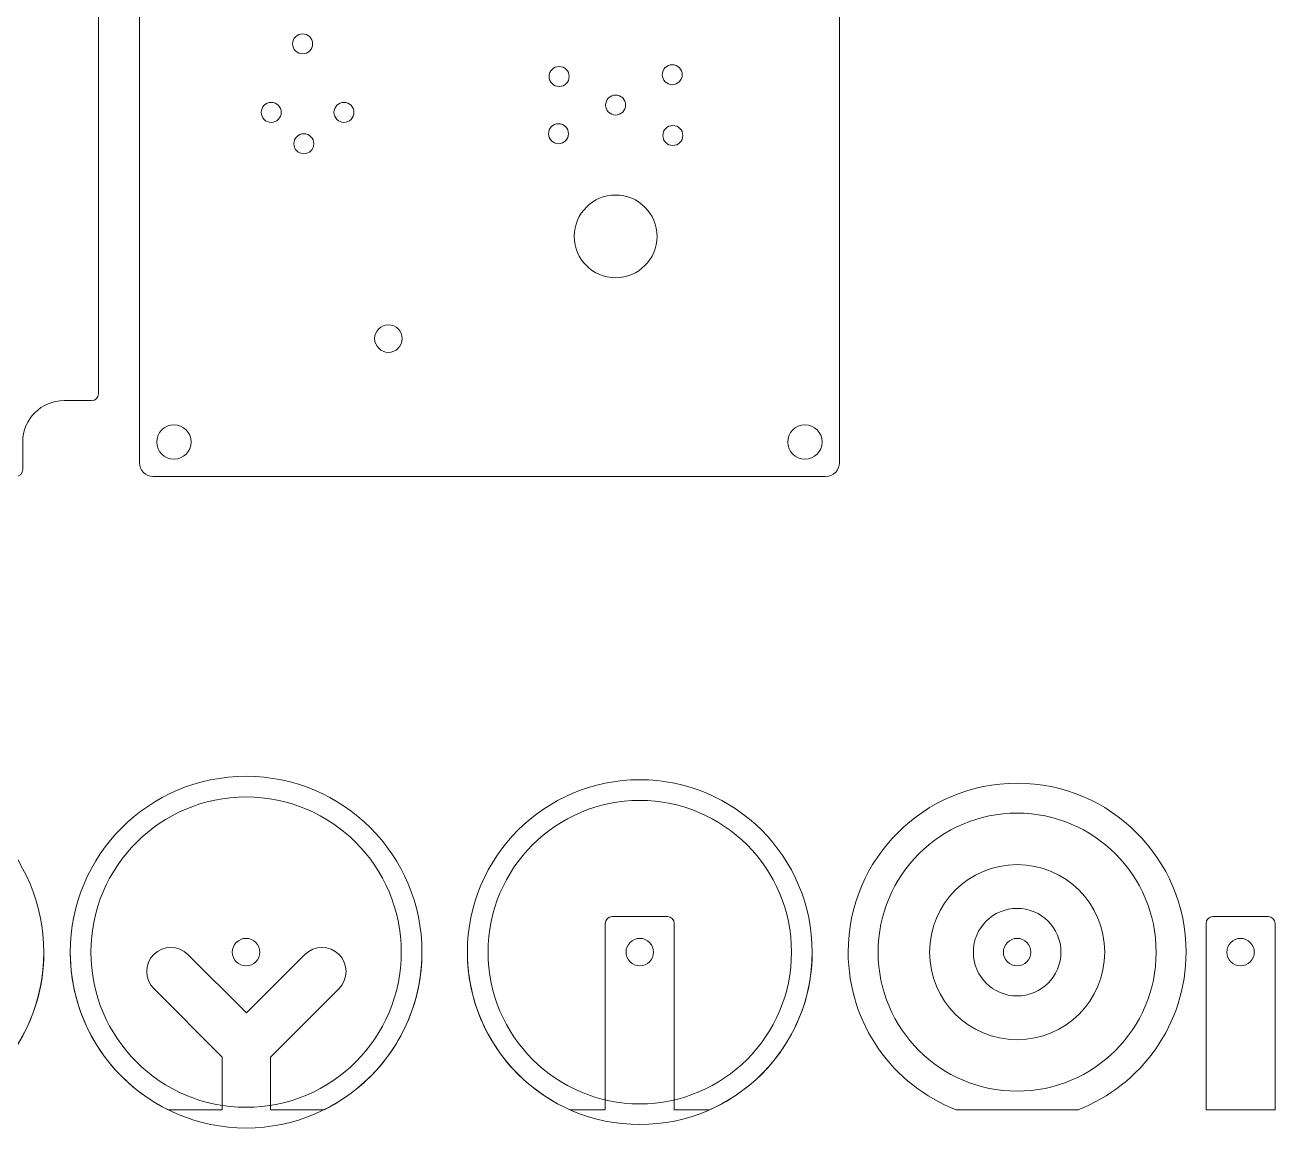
# Model space of a CAD drawing. Header units: millimetres. Extents: x -767 to 123, y -199 to 166.
# Drawn here: x -57.8 to 123.4, y -198.7 to -38.8 of the extents above; entities that cross this region are included whole.
import ezdxf

# ---------------------------------------------------------------- set-up
doc = ezdxf.new("R2010")
doc.units = ezdxf.units.MM
doc.header["$MEASUREMENT"] = 0
doc.layers.add('Cut', color=7, linetype='Continuous')
doc.layers.add('Handle', color=7, linetype='Continuous')

msp = doc.modelspace()

# ---------------------------------------------------------------- linework, layer by layer
at = {"layer": 'Cut', "color": 250, "lineweight": 9}
for points, knots in [([(-136.6448, -104.2662), (-136.6448, -104.2662), (-59.1444, -104.2662), (-59.1444, -104.2662), (-59.1444, -104.2662), (-58.5944, -104.2662), (-58.1444, -103.8162), (-58.1444, -103.2662), (-58.1444, -103.2662), (-58.1444, -103.2662), (-58.1444, -99.2699), (-58.1444, -99.2699), (-58.1444, -99.2699), (-58.1444, -99.2687), (-58.1444, -99.2674), (-58.1444, -99.2662), (-58.1444, -99.2662), (-58.1444, -95.953), (-55.458, -93.2662), (-52.145, -93.2662), (-52.145, -93.2662), (-52.145, -93.2662), (-48.1443, -93.2662), (-48.1443, -93.2662), (-48.1443, -93.2662), (-47.6038, -93.2662), (-47.1598, -92.8315), (-47.1447, -92.2945), (-47.1447, -92.2945), (-47.1447, -92.2945), (-47.1447, 92.8509), (-47.1447, 92.8509), (-47.1447, 92.8509), (-47.154, 93.393), (-47.6002, 93.8338), (-48.1445, 93.8338), (-48.1445, 93.8338), (-48.1445, 93.8338), (-52.1452, 93.8338), (-52.1452, 93.8338), (-52.1452, 93.8338), (-55.4582, 93.8338), (-58.1446, 96.5206), (-58.1446, 99.8338), (-58.1446, 99.8338), (-58.1446, 99.835), (-58.1446, 99.8363), (-58.1446, 99.8375), (-58.1446, 99.8375), (-58.1446, 99.8375), (-58.1446, 103.8338), (-58.1446, 103.8338), (-58.1446, 103.8338), (-58.1446, 104.3838), (-58.5946, 104.8338), (-59.1446, 104.8338), (-59.1446, 104.8338), (-59.1446, 104.8338), (-130.8957, 104.8338), (-130.8957, 104.8338), (-130.8957, 104.8338), (-130.8957, 104.8338), (-145.0081, 75.552), (-145.0081, 75.552), (-145.0081, 75.552), (-145.2366, 75.0798), (-145.0569, 74.5111), (-144.6102, 74.2517), (-144.6102, 74.2517), (-144.6102, 74.2517), (-141.1511, 72.578), (-141.1511, 72.578), (-141.1511, 72.578), (-139.0824, 71.6312), (-137.6449, 69.5428), (-137.645, 67.1192), (-137.645, 67.1192), (-137.644, 63.8065), (-140.3316, 61.1192), (-143.6451, 61.1192), (-143.6451, 61.1192), (-143.6451, 61.1192), (-147.6449, 61.1192), (-147.6449, 61.1192), (-147.6449, 61.1192), (-148.1949, 61.1192), (-148.6449, 60.6692), (-148.6449, 60.1192), (-148.6449, 60.1192), (-148.6449, 60.1192), (-148.6449, -92.2662), (-148.6449, -92.2662), (-148.6449, -92.2662), (-148.6449, -92.8162), (-148.1949, -93.2662), (-147.6449, -93.2662), (-147.6449, -93.2662), (-147.6449, -93.2662), (-143.6442, -93.2662), (-143.6442, -93.2662), (-143.6442, -93.2662), (-140.3312, -93.2662), (-137.6448, -95.953), (-137.6448, -99.2662), (-137.6448, -99.2662), (-137.6448, -99.2674), (-137.6448, -99.2687), (-137.6448, -99.2699), (-137.6448, -99.2699), (-137.6448, -99.2699), (-137.6448, -103.2662), (-137.6448, -103.2662), (-137.6448, -103.2662), (-137.6448, -103.8162), (-137.1948, -104.2662), (-136.6448, -104.2662)], [0, 0, 0, 0, 0.03333333, 0.03333333, 0.03333333, 0.03333333, 0.06666667, 0.06666667, 0.06666667, 0.06666667, 0.1, 0.1, 0.1, 0.1, 0.13333333, 0.13333333, 0.13333333, 0.13333333, 0.16666667, 0.16666667, 0.16666667, 0.16666667, 0.2, 0.2, 0.2, 0.2, 0.23333333, 0.23333333, 0.23333333, 0.23333333, 0.26666667, 0.26666667, 0.26666667, 0.26666667, 0.3, 0.3, 0.3, 0.3, 0.33333333, 0.33333333, 0.33333333, 0.33333333, 0.36666667, 0.36666667, 0.36666667, 0.36666667, 0.4, 0.4, 0.4, 0.4, 0.43333333, 0.43333333, 0.43333333, 0.43333333, 0.46666667, 0.46666667, 0.46666667, 0.46666667, 0.5, 0.5, 0.5, 0.5, 0.53333333, 0.53333333, 0.53333333, 0.53333333, 0.56666667, 0.56666667, 0.56666667, 0.56666667, 0.6, 0.6, 0.6, 0.6, 0.63333333, 0.63333333, 0.63333333, 0.63333333, 0.66666667, 0.66666667, 0.66666667, 0.66666667, 0.7, 0.7, 0.7, 0.7, 0.73333333, 0.73333333, 0.73333333, 0.73333333, 0.76666667, 0.76666667, 0.76666667, 0.76666667, 0.8, 0.8, 0.8, 0.8, 0.83333333, 0.83333333, 0.83333333, 0.83333333, 0.86666667, 0.86666667, 0.86666667, 0.86666667, 0.9, 0.9, 0.9, 0.9, 0.93333333, 0.93333333, 0.93333333, 0.93333333, 1, 1, 1, 1]), ([(-39.2244, -104.2718), (-39.2244, -104.2718), (58.2758, -104.2718), (58.2758, -104.2718), (58.2758, -104.2718), (59.3758, -104.2718), (60.2758, -103.3717), (60.2758, -102.2717), (60.2758, -102.2717), (60.2758, -102.2717), (60.2758, 67.4946), (60.2758, 67.4946), (60.2758, 67.4946), (60.2758, 67.9419), (60.2716, 68.0089), (59.9468, 68.683), (59.9468, 68.683), (59.9468, 68.683), (42.8523, 104.1523), (42.8523, 104.1523), (42.8523, 104.1523), (42.5267, 104.8281), (42.5264, 104.8266), (41.7559, 104.8266), (41.7559, 104.8266), (41.7559, 104.8266), (-39.2244, 104.8282), (-39.2244, 104.8282), (-39.2244, 104.8282), (-40.3241, 104.8282), (-41.2244, 103.9279), (-41.2244, 102.8282), (-41.2244, 102.8282), (-41.2244, 102.8282), (-41.2244, -102.2717), (-41.2244, -102.2717), (-41.2244, -102.2717), (-41.2244, -103.3717), (-40.3244, -104.2718), (-39.2244, -104.2718)], [0, 0, 0, 0, 0.09090909, 0.09090909, 0.09090909, 0.09090909, 0.18181818, 0.18181818, 0.18181818, 0.18181818, 0.27272727, 0.27272727, 0.27272727, 0.27272727, 0.36363636, 0.36363636, 0.36363636, 0.36363636, 0.45454545, 0.45454545, 0.45454545, 0.45454545, 0.54545455, 0.54545455, 0.54545455, 0.54545455, 0.63636364, 0.63636364, 0.63636364, 0.63636364, 0.72727273, 0.72727273, 0.72727273, 0.72727273, 0.81818182, 0.81818182, 0.81818182, 0.81818182, 1, 1, 1, 1]), ([(-17.5627, -40.0859), (-18.3633, -40.0859), (-19.0125, -40.7352), (-19.0125, -41.5359), (-19.0125, -41.5359), (-19.0127, -42.3364), (-18.3632, -42.9859), (-17.5625, -42.9859), (-17.5625, -42.9859), (-16.7621, -42.9858), (-16.1125, -42.3365), (-16.1125, -41.5359), (-16.1125, -41.5359), (-16.1126, -40.7348), (-16.7619, -40.086), (-17.5627, -40.0859)], [0, 0, 0, 0, 0.2, 0.2, 0.2, 0.2, 0.4, 0.4, 0.4, 0.4, 0.6, 0.6, 0.6, 0.6, 1, 1, 1, 1]), ([(19.6345, -44.8224), (18.8339, -44.8224), (18.1847, -45.4717), (18.1847, -46.2724), (18.1847, -46.2724), (18.1845, -47.0729), (18.834, -47.7224), (19.6347, -47.7224), (19.6347, -47.7224), (20.4351, -47.7223), (21.0846, -47.073), (21.0846, -46.2724), (21.0846, -46.2724), (21.0845, -45.4713), (20.4353, -44.8225), (19.6345, -44.8224)], [0, 0, 0, 0, 0.2, 0.2, 0.2, 0.2, 0.4, 0.4, 0.4, 0.4, 0.6, 0.6, 0.6, 0.6, 1, 1, 1, 1]), ([(36.0387, -44.5578), (35.2381, -44.5578), (34.5889, -45.2071), (34.5889, -46.0078), (34.5889, -46.0078), (34.5887, -46.8083), (35.2382, -47.4578), (36.0389, -47.4578), (36.0389, -47.4578), (36.8393, -47.4577), (37.4888, -46.8084), (37.4888, -46.0078), (37.4888, -46.0078), (37.4887, -45.2067), (36.8395, -44.5579), (36.0387, -44.5578)], [0, 0, 0, 0, 0.2, 0.2, 0.2, 0.2, 0.4, 0.4, 0.4, 0.4, 0.6, 0.6, 0.6, 0.6, 1, 1, 1, 1]), ([(-22.1127, -50.0243), (-22.9133, -50.0243), (-23.5625, -50.6736), (-23.5625, -51.4743), (-23.5625, -51.4743), (-23.5627, -52.2748), (-22.9132, -52.9243), (-22.1125, -52.9243), (-22.1125, -52.9243), (-21.3121, -52.9242), (-20.6626, -52.2749), (-20.6626, -51.4743), (-20.6626, -51.4743), (-20.6627, -50.6732), (-21.3119, -50.0244), (-22.1127, -50.0243)], [0, 0, 0, 0, 0.2, 0.2, 0.2, 0.2, 0.4, 0.4, 0.4, 0.4, 0.6, 0.6, 0.6, 0.6, 1, 1, 1, 1]), ([(-11.5627, -50.0243), (-12.3633, -50.0243), (-13.0125, -50.6736), (-13.0125, -51.4743), (-13.0125, -51.4743), (-13.0127, -52.2748), (-12.3632, -52.9243), (-11.5625, -52.9243), (-11.5625, -52.9243), (-10.7621, -52.9242), (-10.1126, -52.2749), (-10.1126, -51.4743), (-10.1126, -51.4743), (-10.1127, -50.6732), (-10.7618, -50.0244), (-11.5627, -50.0243)], [0, 0, 0, 0, 0.2, 0.2, 0.2, 0.2, 0.4, 0.4, 0.4, 0.4, 0.6, 0.6, 0.6, 0.6, 1, 1, 1, 1]), ([(27.8264, -48.9518), (27.0259, -48.9518), (26.3767, -49.6011), (26.3767, -50.4018), (26.3767, -50.4018), (26.3765, -51.2023), (27.026, -51.8518), (27.8266, -51.8518), (27.8266, -51.8518), (28.6271, -51.8517), (29.2766, -51.2024), (29.2766, -50.4018), (29.2766, -50.4018), (29.2765, -49.6007), (28.6273, -48.9519), (27.8264, -48.9518)], [0, 0, 0, 0, 0.2, 0.2, 0.2, 0.2, 0.4, 0.4, 0.4, 0.4, 0.6, 0.6, 0.6, 0.6, 1, 1, 1, 1]), ([(19.5463, -53.1127), (18.7457, -53.1127), (18.0965, -53.762), (18.0965, -54.5627), (18.0965, -54.5627), (18.0963, -55.3632), (18.7458, -56.0127), (19.5465, -56.0127), (19.5465, -56.0127), (20.3469, -56.0126), (20.9964, -55.3633), (20.9964, -54.5627), (20.9964, -54.5627), (20.9963, -53.7616), (20.3471, -53.1128), (19.5463, -53.1127)], [0, 0, 0, 0, 0.2, 0.2, 0.2, 0.2, 0.4, 0.4, 0.4, 0.4, 0.6, 0.6, 0.6, 0.6, 1, 1, 1, 1]), ([(36.1269, -53.3773), (35.3263, -53.3773), (34.6771, -54.0266), (34.6771, -54.8273), (34.6771, -54.8273), (34.6769, -55.6278), (35.3264, -56.2773), (36.1271, -56.2773), (36.1271, -56.2773), (36.9275, -56.2772), (37.577, -55.6279), (37.577, -54.8273), (37.577, -54.8273), (37.5769, -54.0262), (36.9277, -53.3774), (36.1269, -53.3773)], [0, 0, 0, 0, 0.2, 0.2, 0.2, 0.2, 0.4, 0.4, 0.4, 0.4, 0.6, 0.6, 0.6, 0.6, 1, 1, 1, 1]), ([(-17.3889, -54.5716), (-18.1895, -54.5716), (-18.8387, -55.2209), (-18.8387, -56.0216), (-18.8387, -56.0216), (-18.8389, -56.8221), (-18.1894, -57.4716), (-17.3887, -57.4716), (-17.3887, -57.4716), (-16.5882, -57.4715), (-15.9387, -56.8222), (-15.9387, -56.0216), (-15.9387, -56.0216), (-15.9388, -55.2205), (-16.588, -54.5717), (-17.3889, -54.5716)], [0, 0, 0, 0, 0.2, 0.2, 0.2, 0.2, 0.4, 0.4, 0.4, 0.4, 0.6, 0.6, 0.6, 0.6, 1, 1, 1, 1]), ([(27.8268, -63.4521), (24.5136, -63.4521), (21.8269, -66.1392), (21.8269, -69.4523), (21.8269, -69.4523), (21.8269, -72.765), (24.5136, -75.4521), (27.8268, -75.4521), (27.8268, -75.4521), (31.1399, -75.4513), (33.8269, -72.7654), (33.8269, -69.4523), (33.8269, -69.4523), (33.8267, -66.1383), (31.14, -63.4524), (27.8268, -63.4521)], [0, 0, 0, 0, 0.2, 0.2, 0.2, 0.2, 0.4, 0.4, 0.4, 0.4, 0.6, 0.6, 0.6, 0.6, 1, 1, 1, 1]), ([(-5.1155, -82.2718), (-6.2198, -82.2718), (-7.1153, -83.1675), (-7.1153, -84.2718), (-7.1153, -84.2718), (-7.1155, -85.376), (-6.2197, -86.2719), (-5.1153, -86.2719), (-5.1153, -86.2719), (-4.0112, -86.2713), (-3.1154, -85.376), (-3.1154, -84.2718), (-3.1154, -84.2718), (-3.1156, -83.167), (-4.011, -82.2724), (-5.1155, -82.2718)], [0, 0, 0, 0, 0.2, 0.2, 0.2, 0.2, 0.4, 0.4, 0.4, 0.4, 0.6, 0.6, 0.6, 0.6, 1, 1, 1, 1]), ([(-36.2241, -96.7718), (-37.6045, -96.7718), (-38.7238, -97.8913), (-38.7238, -99.2718), (-38.7238, -99.2718), (-38.7242, -100.6521), (-37.6044, -101.7718), (-36.2238, -101.7718), (-36.2238, -101.7718), (-34.8438, -101.7717), (-33.724, -100.6522), (-33.724, -99.2718), (-33.724, -99.2718), (-33.7243, -97.8906), (-34.8435, -96.7719), (-36.2241, -96.7718)], [0, 0, 0, 0, 0.2, 0.2, 0.2, 0.2, 0.4, 0.4, 0.4, 0.4, 0.6, 0.6, 0.6, 0.6, 1, 1, 1, 1]), ([(55.2761, -96.7718), (53.8957, -96.7718), (52.7763, -97.8913), (52.7763, -99.2718), (52.7763, -99.2718), (52.7759, -100.6521), (53.8958, -101.7718), (55.2763, -101.7718), (55.2763, -101.7718), (56.6564, -101.7717), (57.7762, -100.6522), (57.7762, -99.2718), (57.7762, -99.2718), (57.7759, -97.8906), (56.6567, -96.7719), (55.2761, -96.7718)], [0, 0, 0, 0, 0.2, 0.2, 0.2, 0.2, 0.4, 0.4, 0.4, 0.4, 0.6, 0.6, 0.6, 0.6, 1, 1, 1, 1])]:
    msp.add_open_spline(points, degree=3, knots=knots, dxfattribs=at)
at = {"layer": 'Handle', "color": 2, "lineweight": 9}
for centre, major_axis in [((-80.582, -173.2489), (0, 25.5)), ((-25.7589, -173.2489), (0, 25.5)), ((31.3316, -173.2489), (0, 25))]:
    msp.add_ellipse(centre, major_axis=major_axis, ratio=1, dxfattribs=at)
at = {"layer": 'Handle', "color": 240, "lineweight": 9}
for centre, major_axis, ratio in [((-25.7588, -173.2489), (22.5001, 0), 0.99999556), ((31.3317, -173.2489), (22.0001, 0), 0.99999545)]:
    msp.add_ellipse(centre, major_axis=major_axis, ratio=ratio, dxfattribs=at)
at = {"layer": 'Handle', "color": 250, "lineweight": 9}
for centre in [(-25.7589, -173.2489), (31.3316, -173.2489), (86.0492, -173.2489), (118.4393, -173.2489)]:
    msp.add_ellipse(centre, major_axis=(0, 2), ratio=1, dxfattribs=at)
for points, knots in [([(-80.582, -147.7489), (-66.4988, -147.7489), (-55.082, -159.1657), (-55.082, -173.2489), (-55.082, -173.2489), (-55.082, -183.2717), (-60.8653, -191.9418), (-69.2763, -196.1089), (-69.2763, -196.1089), (-69.2763, -196.1089), (-77.0393, -196.1089), (-77.0393, -196.1089), (-77.0393, -196.1089), (-77.0393, -196.1089), (-77.0393, -188.4628), (-77.0393, -188.4628), (-77.0393, -188.4628), (-77.0393, -188.4628), (-67.1043, -178.5278), (-67.1043, -178.5278), (-67.1043, -178.5278), (-65.743, -177.1666), (-65.743, -174.9392), (-67.1042, -173.578), (-67.1042, -173.578), (-68.4655, -172.2168), (-70.6927, -172.2169), (-72.054, -173.5781), (-72.054, -173.5781), (-72.054, -173.5781), (-80.5394, -182.0633), (-80.5394, -182.0633), (-80.5394, -182.0633), (-80.5394, -182.0633), (-89.0246, -173.5781), (-89.0246, -173.5781), (-89.0246, -173.5781), (-90.3858, -172.2168), (-92.6131, -172.2168), (-93.9744, -173.578), (-93.9744, -173.578), (-95.3356, -174.9392), (-95.3356, -177.1666), (-93.9743, -178.5278), (-93.9743, -178.5278), (-93.9743, -178.5278), (-84.0394, -188.4627), (-84.0394, -188.4627), (-84.0394, -188.4627), (-84.0394, -188.4627), (-84.0394, -196.1089), (-84.0394, -196.1089), (-84.0394, -196.1089), (-84.0394, -196.1089), (-91.8873, -196.1089), (-91.8873, -196.1089), (-91.8873, -196.1089), (-100.2984, -191.9418), (-106.082, -183.2718), (-106.082, -173.2489), (-106.082, -173.2489), (-106.082, -159.1657), (-94.6652, -147.7489), (-80.582, -147.7489)], [0, 0, 0, 0, 0.05882353, 0.05882353, 0.05882353, 0.05882353, 0.11764706, 0.11764706, 0.11764706, 0.11764706, 0.17647059, 0.17647059, 0.17647059, 0.17647059, 0.23529412, 0.23529412, 0.23529412, 0.23529412, 0.29411765, 0.29411765, 0.29411765, 0.29411765, 0.35294118, 0.35294118, 0.35294118, 0.35294118, 0.41176471, 0.41176471, 0.41176471, 0.41176471, 0.47058824, 0.47058824, 0.47058824, 0.47058824, 0.52941176, 0.52941176, 0.52941176, 0.52941176, 0.58823529, 0.58823529, 0.58823529, 0.58823529, 0.64705882, 0.64705882, 0.64705882, 0.64705882, 0.70588235, 0.70588235, 0.70588235, 0.70588235, 0.76470588, 0.76470588, 0.76470588, 0.76470588, 0.82352941, 0.82352941, 0.82352941, 0.82352941, 0.88235294, 0.88235294, 0.88235294, 0.88235294, 1, 1, 1, 1]), ([(-25.7589, -147.7489), (-11.6757, -147.7489), (-0.2589, -159.1657), (-0.2589, -173.2489), (-0.2589, -173.2489), (-0.2589, -183.2717), (-6.0422, -191.9418), (-14.4532, -196.1089), (-14.4532, -196.1089), (-14.4532, -196.1089), (-22.2162, -196.1089), (-22.2162, -196.1089), (-22.2162, -196.1089), (-22.2162, -196.1089), (-22.2162, -188.4628), (-22.2162, -188.4628), (-22.2162, -188.4628), (-22.2162, -188.4628), (-12.2812, -178.5278), (-12.2812, -178.5278), (-12.2812, -178.5278), (-10.9199, -177.1666), (-10.9199, -174.9392), (-12.2811, -173.578), (-12.2811, -173.578), (-13.6424, -172.2168), (-15.8696, -172.2169), (-17.2309, -173.5781), (-17.2309, -173.5781), (-17.2309, -173.5781), (-25.7163, -182.0633), (-25.7163, -182.0633), (-25.7163, -182.0633), (-25.7163, -182.0633), (-34.2015, -173.5781), (-34.2015, -173.5781), (-34.2015, -173.5781), (-35.5627, -172.2168), (-37.79, -172.2168), (-39.1513, -173.578), (-39.1513, -173.578), (-40.5125, -174.9392), (-40.5125, -177.1666), (-39.1512, -178.5278), (-39.1512, -178.5278), (-39.1512, -178.5278), (-29.2163, -188.4627), (-29.2163, -188.4627), (-29.2163, -188.4627), (-29.2163, -188.4627), (-29.2163, -196.1089), (-29.2163, -196.1089), (-29.2163, -196.1089), (-29.2163, -196.1089), (-37.0642, -196.1089), (-37.0642, -196.1089), (-37.0642, -196.1089), (-45.4753, -191.9418), (-51.2589, -183.2718), (-51.2589, -173.2489), (-51.2589, -173.2489), (-51.2589, -159.1657), (-39.8421, -147.7489), (-25.7589, -147.7489)], [0, 0, 0, 0, 0.05882353, 0.05882353, 0.05882353, 0.05882353, 0.11764706, 0.11764706, 0.11764706, 0.11764706, 0.17647059, 0.17647059, 0.17647059, 0.17647059, 0.23529412, 0.23529412, 0.23529412, 0.23529412, 0.29411765, 0.29411765, 0.29411765, 0.29411765, 0.35294118, 0.35294118, 0.35294118, 0.35294118, 0.41176471, 0.41176471, 0.41176471, 0.41176471, 0.47058824, 0.47058824, 0.47058824, 0.47058824, 0.52941176, 0.52941176, 0.52941176, 0.52941176, 0.58823529, 0.58823529, 0.58823529, 0.58823529, 0.64705882, 0.64705882, 0.64705882, 0.64705882, 0.70588235, 0.70588235, 0.70588235, 0.70588235, 0.76470588, 0.76470588, 0.76470588, 0.76470588, 0.82352941, 0.82352941, 0.82352941, 0.82352941, 0.88235294, 0.88235294, 0.88235294, 0.88235294, 1, 1, 1, 1]), ([(31.3316, -148.2489), (45.1387, -148.2489), (56.3316, -159.4418), (56.3316, -173.2489), (56.3316, -173.2489), (56.3316, -183.4516), (50.2183, -192.2233), (41.4559, -196.1089), (41.4559, -196.1089), (41.4559, -196.1089), (37.8315, -196.1088), (37.8315, -196.1088), (37.8315, -196.1088), (37.8315, -196.1088), (36.3315, -196.1088), (36.3315, -196.1088), (36.3315, -196.1088), (36.3315, -196.1088), (36.3315, -169.0772), (36.3315, -169.0772), (36.3315, -169.0772), (36.3315, -168.5273), (35.8815, -168.0772), (35.3315, -168.0772), (35.3315, -168.0772), (35.3315, -168.0772), (27.3315, -168.0772), (27.3315, -168.0772), (27.3315, -168.0772), (26.7815, -168.0772), (26.3315, -168.5273), (26.3315, -169.0772), (26.3315, -169.0772), (26.3315, -169.0772), (26.3315, -196.1087), (26.3315, -196.1087), (26.3315, -196.1087), (26.3315, -196.1087), (24.8315, -196.1087), (24.8315, -196.1087), (24.8315, -196.1087), (24.8315, -196.1087), (23.0308, -196.1089), (23.0308, -196.1089), (23.0308, -196.1089), (23.0308, -196.1089), (21.2073, -196.1089), (21.2073, -196.1089), (21.2073, -196.1089), (12.4449, -192.2233), (6.3316, -183.4516), (6.3316, -173.2489), (6.3316, -173.2489), (6.3316, -159.4418), (17.5245, -148.2489), (31.3316, -148.2489)], [0, 0, 0, 0, 0.06666667, 0.06666667, 0.06666667, 0.06666667, 0.13333333, 0.13333333, 0.13333333, 0.13333333, 0.2, 0.2, 0.2, 0.2, 0.26666667, 0.26666667, 0.26666667, 0.26666667, 0.33333333, 0.33333333, 0.33333333, 0.33333333, 0.4, 0.4, 0.4, 0.4, 0.46666667, 0.46666667, 0.46666667, 0.46666667, 0.53333333, 0.53333333, 0.53333333, 0.53333333, 0.6, 0.6, 0.6, 0.6, 0.66666667, 0.66666667, 0.66666667, 0.66666667, 0.73333333, 0.73333333, 0.73333333, 0.73333333, 0.8, 0.8, 0.8, 0.8, 0.86666667, 0.86666667, 0.86666667, 0.86666667, 1, 1, 1, 1]), ([(86.0492, -148.7489), (99.5802, -148.7489), (110.5492, -159.7179), (110.5492, -173.2489), (110.5492, -173.2489), (110.5492, -183.6676), (104.0452, -192.5661), (94.8764, -196.1089), (94.8764, -196.1089), (94.8764, -196.1089), (77.222, -196.1089), (77.222, -196.1089), (77.222, -196.1089), (68.0532, -192.5661), (61.5492, -183.6676), (61.5492, -173.2489), (61.5492, -173.2489), (61.5492, -159.7179), (72.5182, -148.7489), (86.0492, -148.7489)], [0, 0, 0, 0, 0.16666667, 0.16666667, 0.16666667, 0.16666667, 0.33333333, 0.33333333, 0.33333333, 0.33333333, 0.5, 0.5, 0.5, 0.5, 0.66666667, 0.66666667, 0.66666667, 0.66666667, 1, 1, 1, 1]), ([(113.4392, -196.1087), (113.4392, -196.1087), (123.4392, -196.1087), (123.4392, -196.1087), (123.4392, -196.1087), (123.4392, -196.1087), (123.4392, -169.0772), (123.4392, -169.0772), (123.4392, -169.0772), (123.4392, -168.5272), (122.9891, -168.0772), (122.4392, -168.0772), (122.4392, -168.0772), (122.4392, -168.0772), (114.4392, -168.0772), (114.4392, -168.0772), (114.4392, -168.0772), (113.8893, -168.0772), (113.4392, -168.5272), (113.4392, -169.0772), (113.4392, -169.0772), (113.4392, -169.0772), (113.4392, -196.1087), (113.4392, -196.1087)], [0, 0, 0, 0, 0.14285714, 0.14285714, 0.14285714, 0.14285714, 0.28571429, 0.28571429, 0.28571429, 0.28571429, 0.42857143, 0.42857143, 0.42857143, 0.42857143, 0.57142857, 0.57142857, 0.57142857, 0.57142857, 0.71428571, 0.71428571, 0.71428571, 0.71428571, 1, 1, 1, 1])]:
    msp.add_open_spline(points, degree=3, knots=knots, dxfattribs=at)
at = {"layer": 'Handle', "color": 240, "lineweight": 9}
for points, knots in [([(106.2079, -173.2489), (106.2079, -162.1155), (97.1825, -153.0902), (86.0492, -153.0902), (86.0492, -153.0902), (74.9159, -153.0902), (65.8905, -162.1155), (65.8905, -173.2488), (65.8905, -173.2488), (65.8905, -184.3821), (74.9158, -193.4075), (86.0491, -193.4076), (86.0491, -193.4076), (97.1824, -193.4076), (106.2078, -184.3823), (106.2079, -173.249), (106.2079, -173.249), (106.2079, -173.249), (106.2079, -173.2489), (106.2079, -173.2489)], [0, 0, 0, 0, 0.16666667, 0.16666667, 0.16666667, 0.16666667, 0.33333333, 0.33333333, 0.33333333, 0.33333333, 0.5, 0.5, 0.5, 0.5, 0.66666667, 0.66666667, 0.66666667, 0.66666667, 1, 1, 1, 1]), ([(98.7492, -173.2489), (98.7492, -166.2349), (93.0632, -160.5489), (86.0492, -160.5489), (86.0492, -160.5489), (79.0352, -160.5489), (73.3492, -166.2348), (73.3492, -173.2488), (73.3492, -173.2488), (73.3492, -180.2628), (79.0351, -185.9488), (86.0491, -185.9489), (86.0491, -185.9489), (93.0631, -185.9489), (98.7491, -180.2629), (98.7492, -173.2489)], [0, 0, 0, 0, 0.2, 0.2, 0.2, 0.2, 0.4, 0.4, 0.4, 0.4, 0.6, 0.6, 0.6, 0.6, 1, 1, 1, 1]), ([(92.3992, -173.2489), (92.3992, -169.7419), (89.5562, -166.8989), (86.0492, -166.8989), (86.0492, -166.8989), (82.5422, -166.8989), (79.6992, -169.7418), (79.6992, -173.2488), (79.6992, -173.2488), (79.6992, -176.7559), (82.5421, -179.5989), (86.0491, -179.5989), (86.0491, -179.5989), (89.5562, -179.5989), (92.3992, -176.7559), (92.3992, -173.2489)], [0, 0, 0, 0, 0.2, 0.2, 0.2, 0.2, 0.4, 0.4, 0.4, 0.4, 0.6, 0.6, 0.6, 0.6, 1, 1, 1, 1])]:
    msp.add_open_spline(points, degree=3, knots=knots, dxfattribs=at)
at = {"layer": 'Handle', "color": 250, "lineweight": 9}
msp.add_open_spline([(24.8315, -196.1087), (24.8315, -196.1087), (24.8315, -196.1087), (24.8315, -196.1087)], degree=3, dxfattribs=at)

doc.saveas('drawing.dxf')
